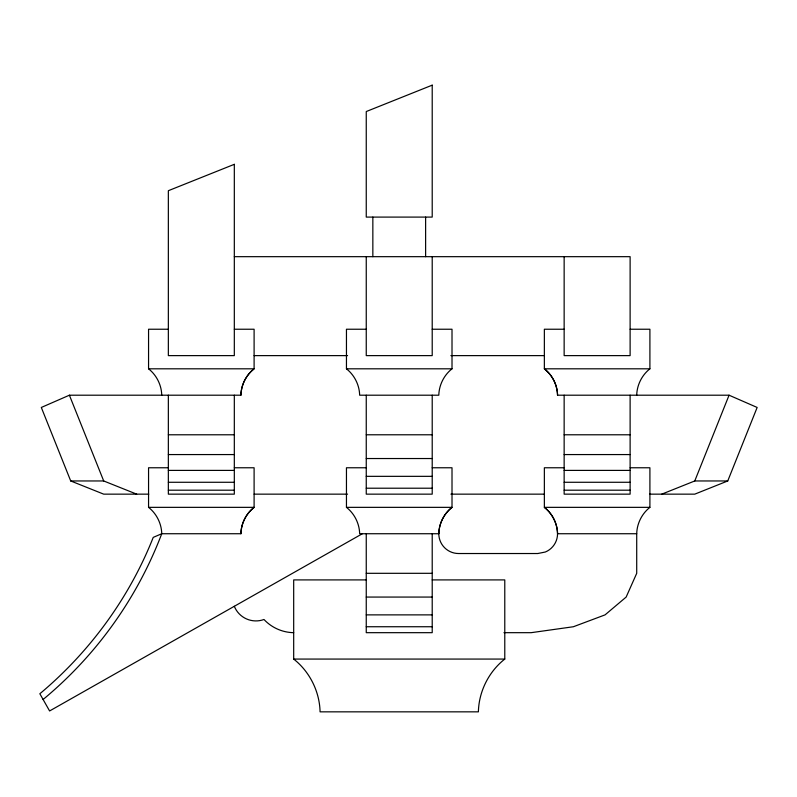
<?xml version="1.0" encoding="UTF-8"?>
<svg xmlns="http://www.w3.org/2000/svg" width="797" height="797" viewBox="0 0 797 797"><rect width="100%" height="100%" fill="white"/><g stroke="black" fill="none" stroke-linecap="round" stroke-linejoin="round"><path stroke-width="1.2" d="M148.78 494.15L103.7 494.15L70.714 480.96L41.314 407.456L69.399 395.202L240.913 395.202C241.142 385.021 246.094 375.118 254.104 368.812L254.104 329.231L234.318 329.231M362.366 533.731L49.603 710.964L39.85 693.749C89.732 651.996 129.293 597.909 153.233 537.387L161.751 533.731L240.913 533.731C241.142 523.549 246.094 513.647 254.104 507.35L254.104 467.769L234.318 467.769M636.713 395.202C636.952 385.021 641.904 375.118 649.904 368.812L649.904 329.231L630.118 329.231M503.953 632.679L531.161 632.679L573.382 626.741L605.053 614.876L626.153 597.063L636.713 573.312L636.713 533.731C636.952 523.549 641.904 513.647 649.904 507.35L649.904 467.769L630.118 467.769M661.779 494.15L694.765 480.96L729.066 395.202L757.15 407.456L727.751 480.96L694.765 494.15L649.685 494.15M432.213 329.231L452.009 329.231L452.009 368.812C443.999 375.118 439.047 385.021 438.808 395.202L359.656 395.202C359.417 385.021 354.466 375.118 346.456 368.812L346.456 329.231L366.251 329.231M432.213 579.907L504.78 579.907L504.78 659.069C488.77 671.662 478.858 691.477 478.389 711.841L320.075 711.841C319.597 691.477 309.694 671.662 293.685 659.069L293.685 579.907L366.251 579.907M234.318 256.674L630.118 256.674L630.118 355.621L564.146 355.621L564.146 256.674M168.346 329.231L148.561 329.231L148.561 368.812C156.561 375.118 161.512 385.021 161.751 395.202M564.146 329.231L544.361 329.231L544.361 368.812A34.63 34.63 0 0 1 557.551 395.202L729.066 395.202M254.104 355.621L347.582 355.621M450.883 355.621L544.361 355.621M148.561 368.812L254.104 368.812A34.63 34.63 0 0 0 240.913 395.202M346.456 368.812L452.009 368.812M649.904 368.812L544.361 368.812C552.361 375.118 557.322 385.021 557.551 395.202M168.346 434.783L234.318 434.783M366.251 434.783L432.213 434.783M564.146 434.783L630.118 434.783M168.346 454.569L234.318 454.569M564.146 454.569L630.118 454.569M366.251 458.534L432.213 458.534M168.346 467.769L148.561 467.769L148.561 507.35C156.561 513.647 161.512 523.549 161.751 533.731A400.273 400.273 0 0 1 43.098 699.487M366.251 467.769L346.456 467.769L346.456 507.35C354.466 513.647 359.417 523.549 359.656 533.731L438.808 533.731A19.786 19.786 0 0 0 458.604 553.526L537.766 553.526L545.337 552.012A19.786 19.786 0 0 0 557.551 533.731C557.322 523.549 552.361 513.647 544.361 507.35L544.361 467.769L564.146 467.769M432.213 467.769L452.009 467.769L452.009 507.35A34.63 34.63 0 0 0 438.808 533.731C439.047 523.549 443.999 513.647 452.009 507.35L346.456 507.35M168.346 470.399L234.318 470.399M564.146 470.399L630.118 470.399M366.251 476.337L432.213 476.337M70.714 480.96L103.7 480.96L136.685 494.15M694.765 480.96L727.751 480.96M168.346 482.275L234.318 482.275M564.146 482.275L630.118 482.275M366.251 488.212L432.213 488.212M168.346 490.195L234.318 490.195M564.146 490.195L630.118 490.195M254.104 494.15L347.572 494.15M450.893 494.15L544.361 494.15M148.561 507.35L254.104 507.35A34.63 34.63 0 0 0 240.913 533.731M649.904 507.35L544.361 507.35A34.63 34.63 0 0 1 557.551 533.731L636.713 533.731M366.251 573.312L432.213 573.312M366.251 597.063L432.213 597.063M366.251 614.876L432.213 614.876M366.251 626.741L432.213 626.741M293.685 659.069L504.78 659.069M69.399 395.202L103.7 480.96M630.118 395.202L630.118 494.15L564.146 494.15L564.146 395.202M432.213 256.674L432.213 355.621L366.251 355.621L366.251 256.674M432.213 395.202L432.213 494.15L366.251 494.15L366.251 395.202M432.213 533.731L432.213 632.679L366.251 632.679L366.251 533.731M425.618 217.093L425.618 256.674M372.847 217.093L372.847 256.674M234.318 395.202L234.318 494.15L168.346 494.15L168.346 395.202M293.685 632.679A41.643 41.643 0 0 1 263.996 619.488A23.292 23.292 0 0 1 234.318 606.298M234.318 164.321L168.346 190.702L168.346 355.621L234.318 355.621L234.318 164.321M432.213 85.159L366.251 111.54L366.251 217.093L432.213 217.093L432.213 85.159"/></g></svg>
